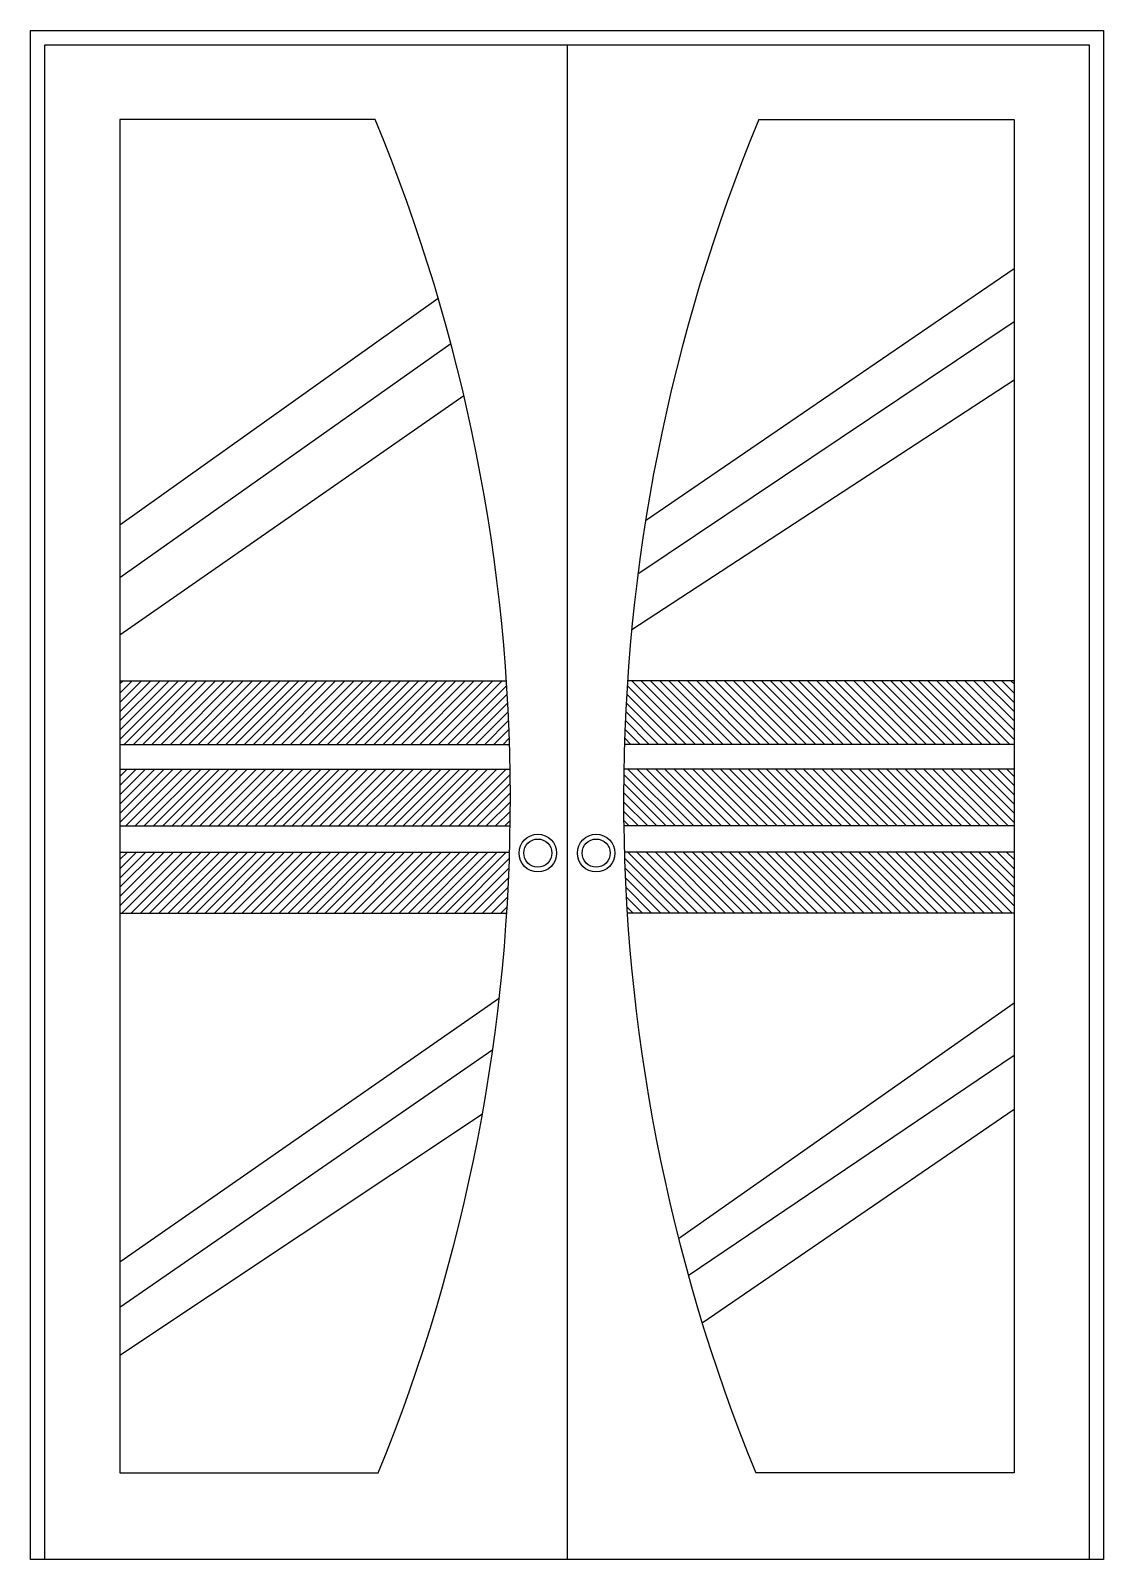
# Model space of a CAD drawing. Header units: millimetres. Extents: x 0 to 1436, y 0 to 2047.
import ezdxf

# ---------------------------------------------------------------- set-up
doc = ezdxf.new("R2010")
doc.units = ezdxf.units.MM
doc.layers.add('Furniture_家具立面', color=255, linetype='Continuous')
pattern_1 = [(135, (1044.928, -226.693), (6.187184, 6.187184), [])]
pattern_2 = [(45, (391.3825, -226.693), (-6.187184, 6.187184), [])]

msp = doc.modelspace()

# ---------------------------------------------------------------- hatches: boundary and pattern name
at = {"layer": 'Furniture_家具立面'}
h = msp.add_hatch(dxfattribs=at)
h.set_pattern_fill('ANSI31', scale=70, style=0)
h.set_pattern_definition(pattern_2)
h.paths.add_polyline_path([(641.2, 1091.2, 0.008943), (637, 1176.3), (119.7, 1176.3), (119.7, 1091.2)])
h = msp.add_hatch(dxfattribs=at)
h.set_pattern_fill('ANSI31', scale=70, style=0)
h.set_pattern_definition(pattern_1)
h.paths.add_polyline_path([(1316.6, 1091.2), (1316.6, 1176.3), (799.3, 1176.3, 0.008943), (795.1, 1091.2)])
h = msp.add_hatch(dxfattribs=at)
h.set_pattern_fill('ANSI31', scale=70, style=0)
h.set_pattern_definition(pattern_2)
h.paths.add_polyline_path([(642.1, 982, 0.007962), (642, 1057.9), (119.7, 1057.9), (119.7, 982)])
h = msp.add_hatch(dxfattribs=at)
h.set_pattern_fill('ANSI31', scale=70, style=0)
h.set_pattern_definition(pattern_1)
h.paths.add_polyline_path([(1316.6, 982), (1316.6, 1057.9), (794.3, 1057.9, 0.007962), (794.2, 982)])
h = msp.add_hatch(dxfattribs=at)
h.set_pattern_fill('ANSI31', scale=70, style=0)
h.set_pattern_definition(pattern_2)
h.paths.add_polyline_path([(637.6, 865.4, 0.008553), (641.4, 946.9), (119.7, 946.9), (119.7, 865.4)])
h = msp.add_hatch(dxfattribs=at)
h.set_pattern_fill('ANSI31', scale=70, style=0)
h.set_pattern_definition(pattern_1)
h.paths.add_polyline_path([(1316.6, 865.4), (1316.6, 946.9), (795, 946.9, 0.008553), (798.7, 865.4)])

# ---------------------------------------------------------------- linework, layer by layer
at = {"layer": 'Furniture_家具立面', "color": 7}
for p, q in [((19.2, 2027.7), (1417.1, 2027.7)), ((19.2, 0), (19.2, 2027.7)), ((718.2, 2027.7), (718.2, 0)), ((1417.1, 2027.7), (1417.1, 0)), ((823.4, 1390.8), (1316.6, 1728.5)), ((119.7, 1385.2), (545.7, 1688.8)), ((813.2, 1319.4), (1316.6, 1657.6)), ((119.7, 1314.8), (562.7, 1628.1)), ((804.9, 1244.9), (1316.6, 1579.3)), ((119.7, 1237.9), (580, 1558.4)), ((119.7, 1176.3), (637, 1176.3)), ((1316.6, 1176.3), (799.3, 1176.3)), ((119.7, 1091.2), (641.2, 1091.2)), ((1316.6, 1091.2), (795.1, 1091.2)), ((119.7, 1057.9), (642, 1057.9)), ((1316.6, 1057.9), (794.3, 1057.9)), ((119.7, 982), (642.1, 982)), ((1316.6, 982), (794.2, 982)), ((119.7, 946.9), (641.4, 946.9)), ((1316.6, 946.9), (795, 946.9)), ((119.7, 865.4), (637.6, 865.4)), ((1316.6, 865.4), (798.7, 865.4)), ((119.7, 398.5), (627.6, 751.9)), ((867.4, 429.8), (1316.6, 745.2)), ((119.7, 337.6), (618.8, 682.6)), ((880.5, 380.3), (1316.6, 675.3)), ((119.7, 273.5), (605, 596.8)), ((899.1, 316.9), (1316.6, 602.7))]:
    msp.add_line(p, q, dxfattribs=at)
msp.add_lwpolyline([(0, 2046.9), (1436.3, 2046.9), (1436.3, 0), (0, 0)], close=True, dxfattribs=at)
for points in [[(461.4, 1927.8), (119.7, 1927.8), (119.7, 115.9), (465.5, 115.9)], [(974.9, 1927.8), (1316.6, 1927.8), (1316.6, 115.9), (970.9, 115.9)]]:
    msp.add_lwpolyline(points, dxfattribs=at)
for centre, radius in [((679.1, 945.7), 25.2), ((679.1, 945.7), 18.8), ((757.2, 945.7), 25.2), ((757.2, 945.7), 18.8)]:
    msp.add_circle(centre, radius, dxfattribs=at)
for centre, start, end in [((-1740.3, 1017), 337.7807, 22.4736), ((3176.6, 1017), 157.5264, 202.2193)]:
    msp.add_arc(centre, 2382.7, start, end, dxfattribs=at)

doc.saveas('drawing.dxf')
